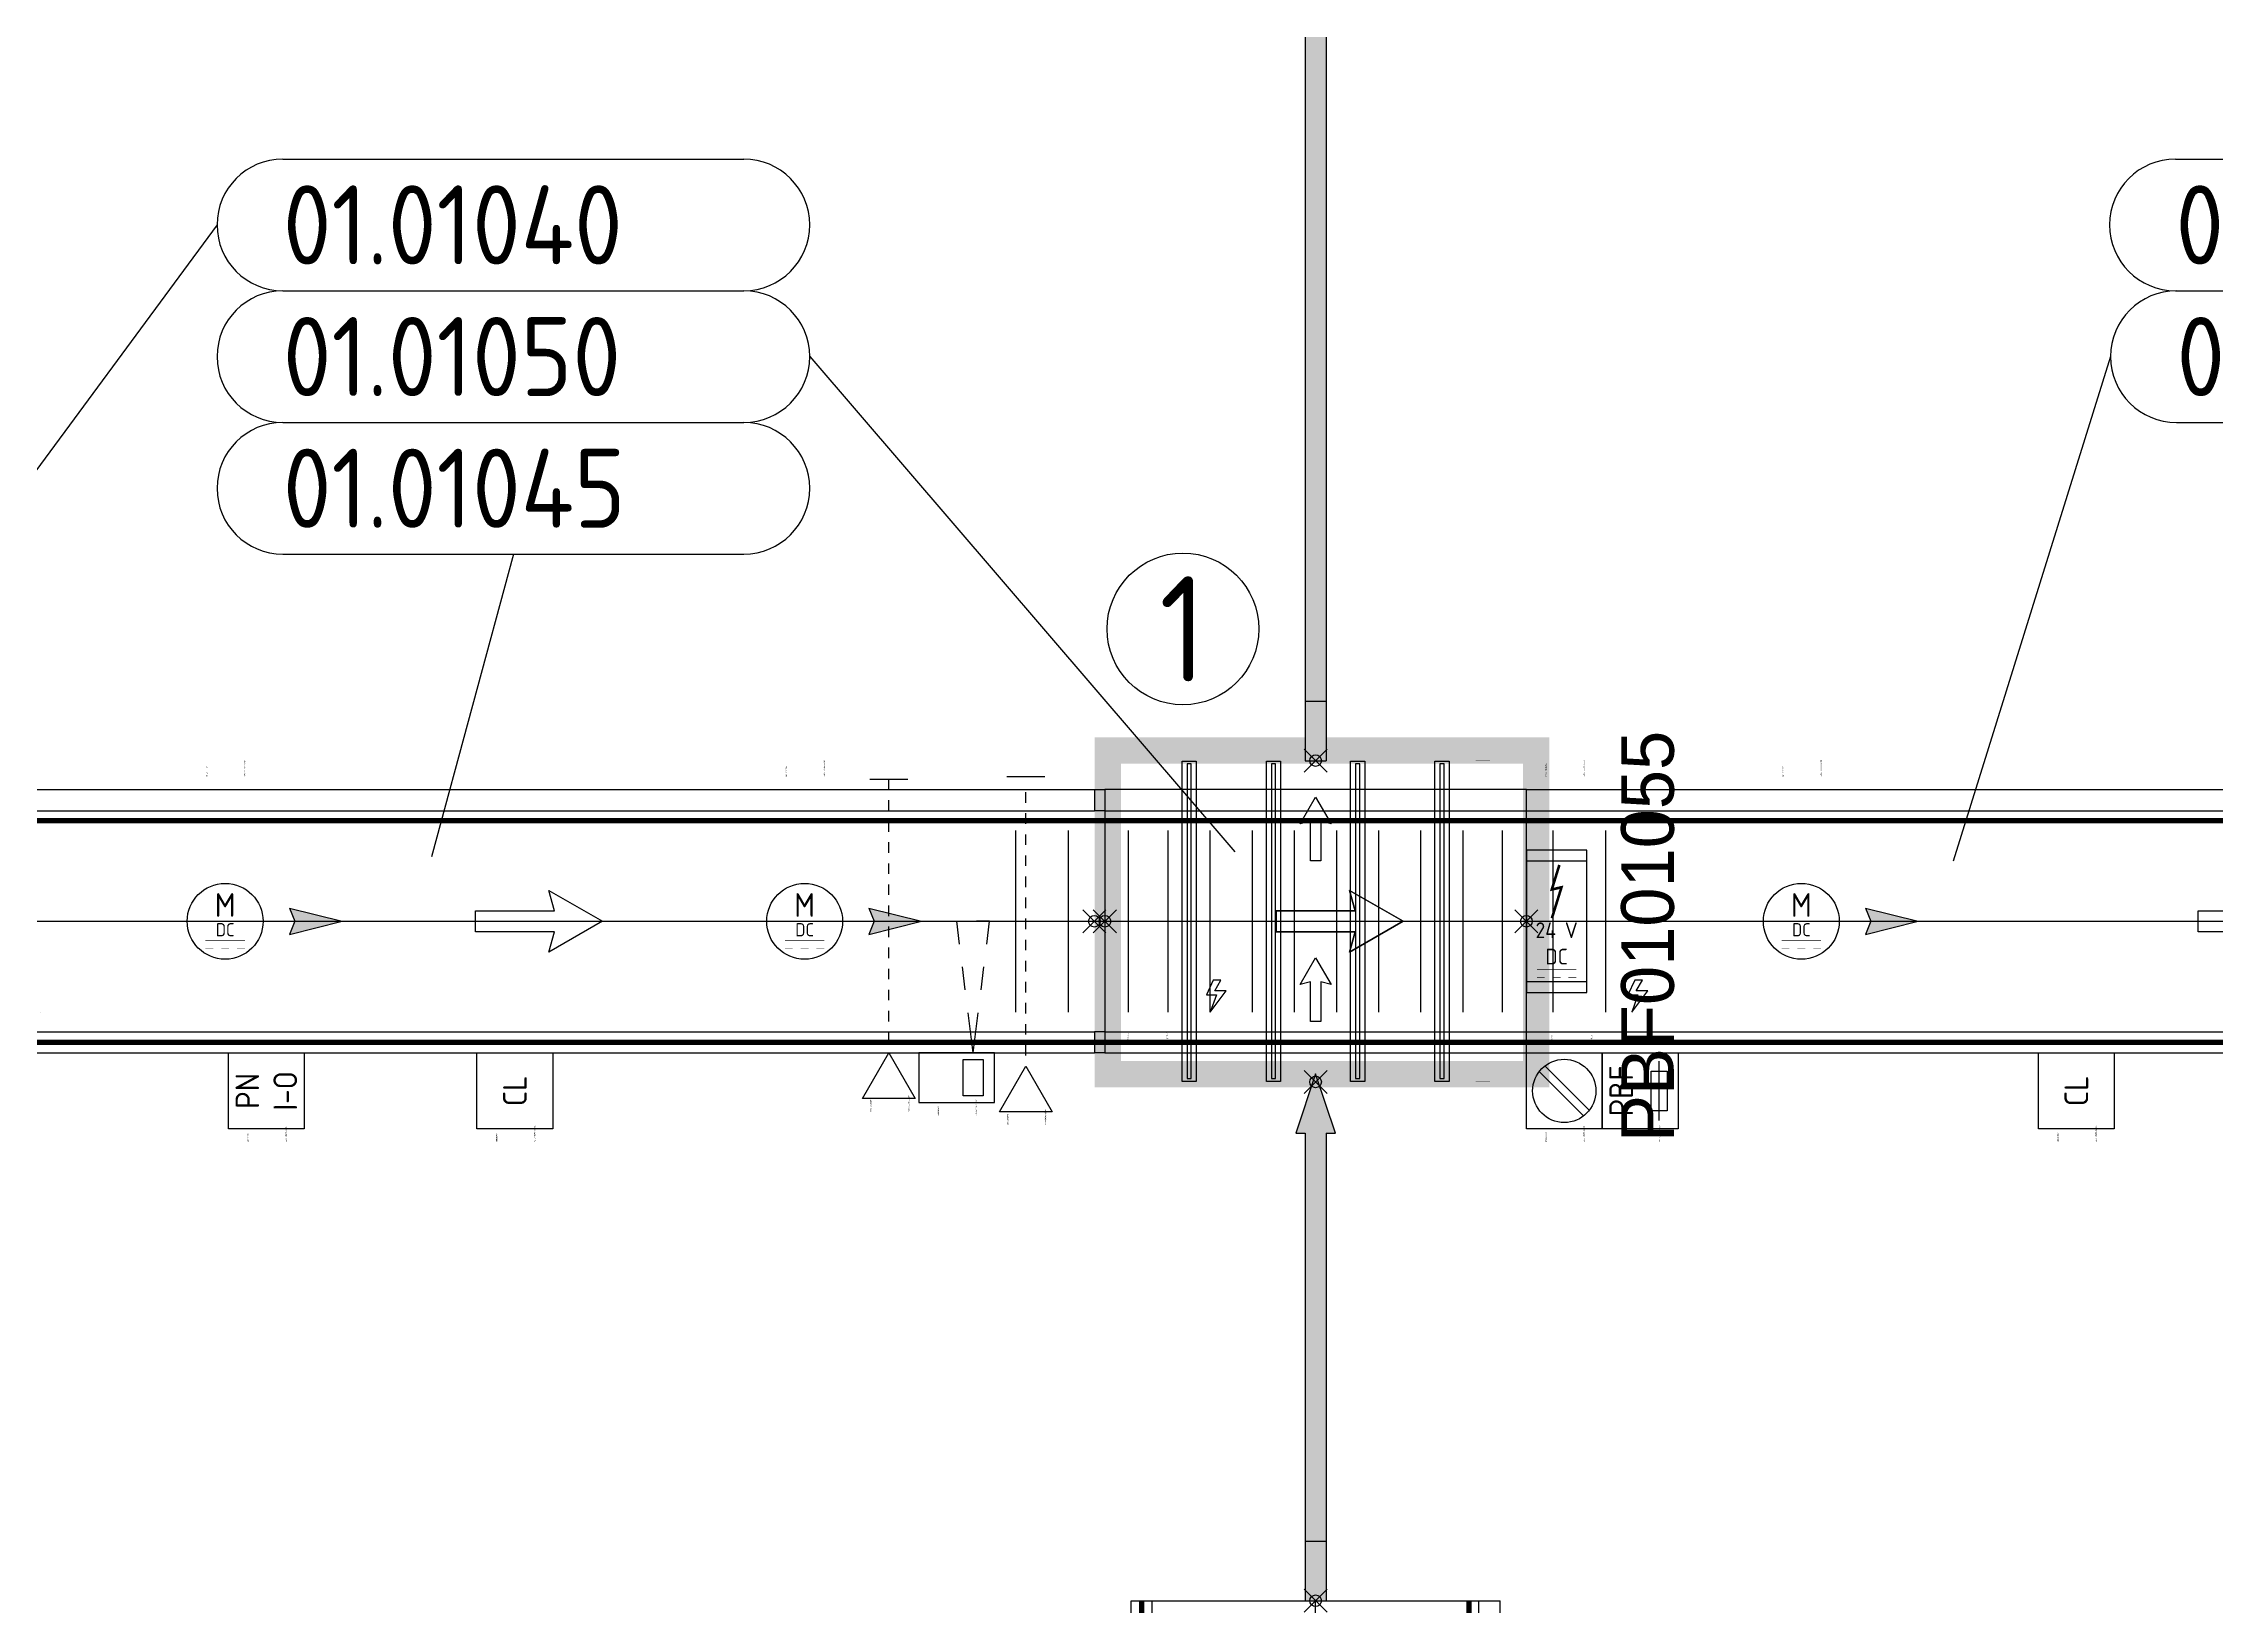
# Model space of a CAD drawing. Header units: millimetres. Extents: x -237058 to -184775, y -34272 to -10386.
# Drawn here: x -215709 to -211584, y -16322 to -13354 of the extents above; entities that cross this region are included whole.
import ezdxf
from ezdxf.enums import TextEntityAlignment as Align

# ---------------------------------------------------------------- set-up
doc = ezdxf.new("R2018")
doc.units = ezdxf.units.MM
doc.set_wipeout_variables(frame=1)
doc.header["$PDMODE"] = 35
doc.header["$PDSIZE"] = 22
for name, color, linetype in [('0_SA-Comp_230V', 7, 'Continuous'), ('0_SA-Comp_400V', 7, 'Continuous'), ('0_SA-Comp_Connections_And_Zooms', 1, 'Continuous'), ('0_SA-Comp_ICE', 4, 'Continuous'), ('0_SA-Comp_Inther', 7, 'Continuous'), ('0_SA-Comp_Profinet', 7, 'Continuous'), ('0_TOC+0600_conv_ICE', 7, 'Continuous'), ('conv_beltside', 74, 'Continuous'), ('conv_centerline', 140, 'Continuous'), ('conv_direction', 30, 'Continuous'), ('conv_e-side', 12, 'Continuous'), ('conv_nodes', 7, 'Continuous'), ('conv_POSNR', 3, 'Continuous'), ('conv_speeds', 7, 'Continuous'), ('conv_type', 7, 'Continuous'), ('Zoom_Window', 1, 'Continuous')]:
    doc.layers.add(name, color=color, linetype=linetype)
doc.layers.add('conv_textures', color=7, linetype='Continuous', true_color=0x5a6e7e)
doc.styles.add('ICE_25', font='calibri.ttf', dxfattribs={"height": 25})
doc.styles.get("Standard").update_dxf_attribs({"font": 'isocp.shx'})

# ---------------------------------------------------------------- blocks, each defined once
blk = doc.blocks.new('ICE_sub-block_direction')
at = {"layer": 'conv_direction'}
for p, q in [((75, 20), (64.6, 58.6)), ((64.6, 58.6), (166.2, 0)), ((-75, -20), (-75, 20)), ((-75, 20), (75, 20)), ((166.2, 0), (64.6, -58.6)), ((75, -20), (-75, -20)), ((64.6, -58.6), (75, -20))]:
    blk.add_line(p, q, dxfattribs=at)
blk = doc.blocks.new('ICE_sub-block_balloon_S')
at = {"layer": 'conv_POSNR'}
for p, q in [((-437.5, 125), (437.5, 125)), ((-437.5, -125), (437.5, -125))]:
    blk.add_line(p, q, dxfattribs=at)
for centre, start, end in [((-437.5, 0), 90, 270), ((437.5, 0), 270, 90)]:
    blk.add_arc(centre, 125, start, end, dxfattribs=at)
blk = doc.blocks.new('power_supply_sign')
blk.add_lwpolyline([(0, 0), (30.5, 40.8), (8.7, 40.8), (20.3, 60.9), (5.8, 60.9), (-7.4, 32.6), (11.9, 32.6)], close=True)
blk = doc.blocks.new('*U13')
for p, q in [((0, 250), (0, 210)), ((800, 210), (800, 250)), ((0, 210), (0, -210)), ((800, -210), (800, 210)), ((0, -210), (0, -250)), ((800, -250), (800, -210))]:
    blk.add_line(p, q)
for points in [[(173.5, -304), (146.5, -304), (146.5, 304), (173.5, 304)], [(333.5, -304), (306.5, -304), (306.5, 304), (333.5, 304)], [(493.5, -304), (466.5, -304), (466.5, 304), (493.5, 304)], [(653.5, -304), (626.5, -304), (626.5, 304), (653.5, 304)], [(731, -304), (704, -304), (704, 304), (731, 304)], [(731, -304), (704, -304), (704, 304), (731, 304)], [(731, -304), (704, -304), (704, 304), (731, 304)]]:
    blk.add_lwpolyline(points, close=True)
at = {"layer": 'conv_nodes'}
for p in [(400, 305), (0, 0), (800, 0), (400, -305)]:
    blk.add_point(p, dxfattribs=at)
at = {"layer": 'conv_POSNR'}
blk.add_line((-560.4, 1072), (246.7, 132), dxfattribs=at)
at = {"layer": 'conv_textures'}
for p, q in [((45, -172.5), (45, 172.5)), ((120, -172.5), (120, 172.5)), ((200, -172.5), (200, 172.5)), ((280, -172.5), (280, 172.5)), ((360, -172.5), (360, 172.5)), ((440, -172.5), (440, 172.5)), ((520, -172.5), (520, 172.5)), ((600, -172.5), (600, 172.5)), ((680, -172.5), (680, 172.5)), ((755, -172.5), (755, 172.5))]:
    blk.add_line(p, q, dxfattribs=at)
for points in [[(164, -298.7), (164, 298.7), (156, 298.7), (156, -298.7)], [(324, -298.7), (324, 298.7), (316, 298.7), (316, -298.7)], [(484, -298.7), (484, 298.7), (476, 298.7), (476, -298.7)], [(644, -298.7), (644, 298.7), (636, 298.7), (636, -298.7)], [(721.5, -298.7), (721.5, 298.7), (713.5, 298.7), (713.5, -298.7)], [(721.5, -298.7), (721.5, 298.7), (713.5, 298.7), (713.5, -298.7)], [(721.5, -298.7), (721.5, 298.7), (713.5, 298.7), (713.5, -298.7)]]:
    blk.add_lwpolyline(points, close=True, dxfattribs=at)
for name, p in [('ICE_sub-block_balloon_S', (-1122.9, 1072)), ('power_supply_sign', (200, -172.5))]:
    blk.add_blockref(name, p)
at = {"layer": 'conv_direction', "xscale": 0.5, "yscale": 0.5, "zscale": 0.5, "rotation": 90.00000000000001}
for p in [(400, 152.5), (400, 152.5), (400, -152.5), (400, -152.5)]:
    blk.add_blockref('ICE_sub-block_direction', p, dxfattribs=at)
at = {"layer": 'conv_direction', "xscale": -1, "rotation": 180}
blk.add_blockref('ICE_sub-block_direction', (400, 0), dxfattribs=at)
at = {"layer": 'conv_direction'}
blk.add_blockref('ICE_sub-block_direction', (400, 0), dxfattribs=at)
at = {"layer": 'conv_POSNR', "flags": 8}
blk.add_attdef('position_number', (-1560.4, 997), '', height=150, dxfattribs=at)
at = {"layer": 'conv_speeds', "lineweight": 30, "flags": 2}
for tag, p in [('v', (45, -210)), ('a', (120, -210))]:
    blk.add_attdef(tag, text='', height=25, rotation=270, dxfattribs=at).set_placement(p, align=Align.MIDDLE_RIGHT)
at = {"layer": 'conv_type', "style": 'ICE_25', "flags": 10}
blk.add_attdef('identifier', (15, -242.5), '', height=25, dxfattribs=at)
blk.add_wipeout([(682.5, 304.5), (752.5, 304.5), (752.5, -304.5), (682.5, -304.5)])
for p, q in [((800, 250), (0, 250)), ((0, 210), (800, 210)), ((0, -210), (800, -210)), ((0, -250), (800, -250))]:
    blk.add_line(p, q)
at = {"layer": 'conv_beltside', "const_width": 10}
blk.add_lwpolyline([(800, 191.2), (0, 191.2)], dxfattribs=at)
at = {"layer": 'conv_centerline'}
blk.add_line((0, 0), (800, 0), dxfattribs=at)
at = {"layer": 'conv_e-side', "const_width": 10}
blk.add_lwpolyline([(0, -230), (800, -230)], dxfattribs=at)
blk = doc.blocks.new('*U256')
for p, q in [((0, 250), (2700, 250)), ((0, 210), (0, 250)), ((2700, 250), (2700, 210)), ((2700, 250), (2780, 250)), ((2780, 250), (2780, 210)), ((0, 210), (2700, 210)), ((0, -210), (0, 210)), ((2780, 210), (2700, 210)), ((2780, 210), (2780, -210)), ((0, -210), (2700, -210)), ((0, -250), (0, -210)), ((2700, -210), (2700, -250)), ((2780, -210), (2700, -210)), ((2780, -210), (2780, -250)), ((0, -250), (2700, -250)), ((2780, -250), (2700, -250))]:
    blk.add_line(p, q)
at = {"layer": 'conv_beltside', "const_width": 10}
for points in [[(0, 191.2), (2700, 191.2)], [(2700, 191.2), (2780, 191.2)]]:
    blk.add_lwpolyline(points, dxfattribs=at)
at = {"layer": 'conv_centerline'}
for p, q in [((0, 0), (2700, 0)), ((2700, 0), (2780, 0))]:
    blk.add_line(p, q, dxfattribs=at)
at = {"layer": 'conv_e-side', "const_width": 10}
for points in [[(0, -230), (2700, -230)], [(2700, -230), (2780, -230)]]:
    blk.add_lwpolyline(points, dxfattribs=at)
at = {"layer": 'conv_nodes'}
for p in [(0, 0), (2700, 0), (2780, 0)]:
    blk.add_point(p, dxfattribs=at)
at = {"layer": 'conv_POSNR'}
blk.add_line((1109.1, 1072), (810, 114.2), dxfattribs=at)
at = {"layer": 'conv_textures'}
for p, q in [((50, 172.5), (50, -172.5)), ((150, 172.5), (150, -172.5)), ((2550, 172.5), (2550, -172.5)), ((2650, 172.5), (2650, -172.5))]:
    blk.add_line(p, q, dxfattribs=at)
for name, p in [('ICE_sub-block_balloon_S', (1671.6, 1072)), ('power_supply_sign', (200, -172.5))]:
    blk.add_blockref(name, p)
at = {"layer": 'conv_direction'}
blk.add_blockref('ICE_sub-block_direction', (1350, 0), dxfattribs=at)
blk.add_blockref('ICE_sub-block_direction', (1350, 0), dxfattribs=at)
at = {"layer": 'conv_POSNR', "flags": 8}
blk.add_attdef('position_number', (1234.1, 997), '', height=150, dxfattribs=at)
at = {"layer": 'conv_speeds', "lineweight": 30, "flags": 2}
for tag, p in [('v', (50, -210)), ('a', (125, -210))]:
    blk.add_attdef(tag, text='', height=25, rotation=270, dxfattribs=at).set_placement(p, align=Align.MIDDLE_RIGHT)
at = {"layer": 'conv_type', "style": 'ICE_25', "flags": 10}
blk.add_attdef('identifier', (15, -242.5), '', height=25, dxfattribs=at)
blk = doc.blocks.new('*U257')
for p, q in [((0, 250), (2200, 250)), ((0, 210), (0, 250)), ((2200, 250), (2200, 210)), ((2200, 250), (2220, 250)), ((2220, 250), (2220, 210)), ((0, 210), (2200, 210)), ((0, -210), (0, 210)), ((2220, 210), (2200, 210)), ((2220, 210), (2220, -210)), ((0, -210), (2200, -210)), ((0, -250), (0, -210)), ((2200, -210), (2200, -250)), ((2220, -210), (2200, -210)), ((2220, -210), (2220, -250)), ((0, -250), (2200, -250)), ((2220, -250), (2200, -250))]:
    blk.add_line(p, q)
at = {"layer": 'conv_beltside', "const_width": 10}
for points in [[(0, 191.2), (2200, 191.2)], [(2200, 191.2), (2220, 191.2)]]:
    blk.add_lwpolyline(points, dxfattribs=at)
at = {"layer": 'conv_centerline'}
for p, q in [((0, 0), (2200, 0)), ((2200, 0), (2220, 0))]:
    blk.add_line(p, q, dxfattribs=at)
at = {"layer": 'conv_e-side', "const_width": 10}
for points in [[(0, -230), (2200, -230)], [(2200, -230), (2220, -230)]]:
    blk.add_lwpolyline(points, dxfattribs=at)
at = {"layer": 'conv_nodes'}
for p in [(0, 0), (2200, 0), (2220, 0)]:
    blk.add_point(p, dxfattribs=at)
at = {"layer": 'conv_POSNR'}
blk.add_line((1097.1, 697), (941.9, 122.6), dxfattribs=at)
at = {"layer": 'conv_textures'}
for p, q in [((50, 172.5), (50, -172.5)), ((150, 172.5), (150, -172.5)), ((2050, 172.5), (2050, -172.5)), ((2150, 172.5), (2150, -172.5))]:
    blk.add_line(p, q, dxfattribs=at)
blk.add_blockref('ICE_sub-block_balloon_S', (1097.1, 822))
at = {"xscale": 0.0009999999999999432, "yscale": 0.0009999999999999432, "zscale": 0.0009999999999999432}
blk.add_blockref('power_supply_sign', (200, -172.5), dxfattribs=at)
at = {"layer": 'conv_direction'}
blk.add_blockref('ICE_sub-block_direction', (1100, 0), dxfattribs=at)
blk.add_blockref('ICE_sub-block_direction', (1100, 0), dxfattribs=at)
at = {"layer": 'conv_POSNR', "flags": 8}
blk.add_attdef('position_number', (659.6, 747), '', height=150, dxfattribs=at)
at = {"layer": 'conv_speeds', "lineweight": 30, "flags": 2}
for tag, p in [('v', (50, -210)), ('a', (125, -210))]:
    blk.add_attdef(tag, text='', height=25, rotation=270, dxfattribs=at).set_placement(p, align=Align.MIDDLE_RIGHT)
at = {"layer": 'conv_type', "style": 'ICE_25', "flags": 10}
blk.add_attdef('identifier', (15, -242.5), '', height=25, dxfattribs=at)
blk = doc.blocks.new('*U288')
for p, q in [((0, 350), (750, 350)), ((0, 310), (0, 350)), ((750, 350), (750, 310)), ((0, 310), (750, 310)), ((0, -310), (0, 310)), ((750, 310), (750, -310)), ((0, -310), (750, -310)), ((0, -350), (0, -310)), ((750, -310), (750, -350)), ((0, -350), (750, -350))]:
    blk.add_line(p, q)
at = {"layer": 'conv_beltside', "const_width": 10}
blk.add_lwpolyline([(0, -291.2), (750, -291.2)], dxfattribs=at)
at = {"layer": 'conv_centerline'}
blk.add_line((0, 0), (750, 0), dxfattribs=at)
at = {"layer": 'conv_e-side', "const_width": 10}
blk.add_lwpolyline([(0, 330), (750, 330)], dxfattribs=at)
at = {"layer": 'conv_nodes'}
for p in [(0, 0), (750, 0)]:
    blk.add_point(p, dxfattribs=at)
at = {"layer": 'conv_POSNR'}
blk.add_line((336.8, -1644.6), (205.8, -160.5), dxfattribs=at)
at = {"layer": 'conv_textures'}
for p, q in [((37.5, 272.5), (37.5, -272.5)), ((112.5, 272.5), (112.5, -272.5)), ((637.5, 272.5), (637.5, -272.5)), ((712.5, 272.5), (712.5, -272.5))]:
    blk.add_line(p, q, dxfattribs=at)
at = {"xscale": -1, "rotation": 180}
blk.add_blockref('power_supply_sign', (187.5, 272.5), dxfattribs=at)
at = {"rotation": 269.9999999999998}
blk.add_blockref('ICE_sub-block_balloon_S', (347.7, -2206.6), dxfattribs=at)
at = {"layer": 'conv_direction'}
blk.add_blockref('ICE_sub-block_direction', (375, 0), dxfattribs=at)
blk.add_blockref('ICE_sub-block_direction', (375, 0), dxfattribs=at)
at = {"layer": 'conv_POSNR', "flags": 8}
blk.add_attdef('position_number', (272.7, -1769.1), '', height=150, rotation=270, dxfattribs=at)
at = {"layer": 'conv_speeds', "lineweight": 30, "flags": 2}
for tag, p in [('v', (37.5, 310)), ('a', (112.5, 310))]:
    blk.add_attdef(tag, text='', height=25, rotation=270, dxfattribs=at).set_placement(p, align=Align.MIDDLE_LEFT)
at = {"layer": 'conv_type', "style": 'ICE_25', "flags": 10}
blk.add_attdef('identifier', (15, -342.5), '', height=25, dxfattribs=at)
blk = doc.blocks.new('*U270')
for p, q in [((0, 250), (800, 250)), ((0, 210), (0, 250)), ((800, 250), (800, 210)), ((0, 210), (800, 210)), ((0, -210), (0, 210)), ((800, 210), (800, -210)), ((0, -210), (800, -210)), ((0, -250), (0, -210)), ((800, -210), (800, -250)), ((0, -250), (800, -250))]:
    blk.add_line(p, q)
at = {"layer": 'conv_beltside', "const_width": 10}
blk.add_lwpolyline([(0, -191.2), (800, -191.2)], dxfattribs=at)
at = {"layer": 'conv_centerline'}
blk.add_line((0, 0), (800, 0), dxfattribs=at)
at = {"layer": 'conv_e-side', "const_width": 10}
blk.add_lwpolyline([(0, -230), (800, -230)], dxfattribs=at)
at = {"layer": 'conv_nodes'}
for p in [(0, 0), (800, 0)]:
    blk.add_point(p, dxfattribs=at)
at = {"layer": 'conv_POSNR'}
blk.add_line((1334.6, 1322), (459.5, 135.5), dxfattribs=at)
at = {"layer": 'conv_textures'}
for p, q in [((50, 172.5), (50, -172.5)), ((150, 172.5), (150, -172.5)), ((650, 172.5), (650, -172.5)), ((750, 172.5), (750, -172.5))]:
    blk.add_line(p, q, dxfattribs=at)
blk.add_blockref('ICE_sub-block_balloon_S', (1897.1, 1322))
at = {"xscale": -0.0009999999999999432, "yscale": 0.0009999999999999432, "zscale": 0.0009999999999999432, "rotation": 180}
blk.add_blockref('power_supply_sign', (200, 172.5), dxfattribs=at)
at = {"layer": 'conv_direction'}
blk.add_blockref('ICE_sub-block_direction', (400, 0), dxfattribs=at)
blk.add_blockref('ICE_sub-block_direction', (400, 0), dxfattribs=at)
at = {"layer": 'conv_POSNR', "flags": 8}
blk.add_attdef('position_number', (1459.6, 1247), '', height=150, dxfattribs=at)
at = {"layer": 'conv_speeds', "lineweight": 30, "flags": 2}
for tag, p in [('v', (50, 210)), ('a', (125, 210))]:
    blk.add_attdef(tag, text='', height=25, rotation=270, dxfattribs=at).set_placement(p, align=Align.MIDDLE_LEFT)
at = {"layer": 'conv_type', "style": 'ICE_25', "flags": 10}
blk.add_attdef('identifier', (15, -242.5), '', height=25, dxfattribs=at)
blk = doc.blocks.new('*U271')
for p, q in [((0, 250), (800, 250)), ((0, 210), (0, 250)), ((800, 250), (800, 210)), ((0, 210), (800, 210)), ((0, -210), (0, 210)), ((800, 210), (800, -210)), ((0, -210), (800, -210)), ((0, -250), (0, -210)), ((800, -210), (800, -250)), ((0, -250), (800, -250))]:
    blk.add_line(p, q)
at = {"layer": 'conv_beltside', "const_width": 10}
blk.add_lwpolyline([(0, -191.2), (800, -191.2)], dxfattribs=at)
at = {"layer": 'conv_centerline'}
blk.add_line((0, 0), (800, 0), dxfattribs=at)
at = {"layer": 'conv_e-side', "const_width": 10}
blk.add_lwpolyline([(0, -230), (800, -230)], dxfattribs=at)
at = {"layer": 'conv_nodes'}
for p in [(0, 0), (800, 0)]:
    blk.add_point(p, dxfattribs=at)
at = {"layer": 'conv_POSNR'}
blk.add_line((-584.6, 1233.4), (255.7, 134.2), dxfattribs=at)
at = {"layer": 'conv_textures'}
for p, q in [((50, 172.5), (50, -172.5)), ((150, 172.5), (150, -172.5)), ((650, 172.5), (650, -172.5)), ((750, 172.5), (750, -172.5))]:
    blk.add_line(p, q, dxfattribs=at)
blk.add_blockref('ICE_sub-block_balloon_S', (-1110.3, 1322))
at = {"xscale": -0.0009999999999999432, "yscale": 0.0009999999999999432, "zscale": 0.0009999999999999432, "rotation": 180}
blk.add_blockref('power_supply_sign', (200, 172.5), dxfattribs=at)
at = {"layer": 'conv_direction'}
blk.add_blockref('ICE_sub-block_direction', (400, 0), dxfattribs=at)
blk.add_blockref('ICE_sub-block_direction', (400, 0), dxfattribs=at)
at = {"layer": 'conv_POSNR', "flags": 8}
blk.add_attdef('position_number', (-1547.8, 1247), '', height=150, dxfattribs=at)
at = {"layer": 'conv_speeds', "lineweight": 30, "flags": 2}
for tag, p in [('v', (50, 210)), ('a', (125, 210))]:
    blk.add_attdef(tag, text='', height=25, rotation=270, dxfattribs=at).set_placement(p, align=Align.MIDDLE_LEFT)
at = {"layer": 'conv_type', "style": 'ICE_25', "flags": 10}
blk.add_attdef('identifier', (15, -242.5), '', height=25, dxfattribs=at)
blk = doc.blocks.new('*U214')
h = blk.add_hatch(color=256)
h.dxf.hatch_style = 1
h.paths.add_polyline_path([(-37.5, 1387.5), (-20, 1387.5), (-20, 112.5), (20, 112.5), (20, 1387.5), (37.5, 1387.5), (0, 1500)])
h = blk.add_hatch(color=256)
h.dxf.hatch_style = 1
h.paths.add_polyline_path([(-20, 0), (20, 0), (20, 112.5), (-20, 112.5)])
for p, q in [((0, 1500), (-37.5, 1387.5)), ((37.5, 1387.5), (0, 1500)), ((-37.5, 1387.5), (-20, 1387.5)), ((-20, 1387.5), (-20, 112.5)), ((20, 1387.5), (37.5, 1387.5)), ((20, 1387.5), (20, 112.5)), ((20, 112.5), (-20, 112.5)), ((-20, 112.5), (-20, 0)), ((20, 112.5), (20, 0)), ((-20, 0), (20, 0))]:
    blk.add_line(p, q)
blk = doc.blocks.new('*U28')
blk.add_circle((0, 0), 144)
at = {"ltscale": 0.5}
blk.add_attdef('ZOOM_NR', text='', height=200, rotation=270, dxfattribs=at).set_placement((0, 0), align=Align.MIDDLE_CENTER)
blk = doc.blocks.new('*U293')
at = {"ltscale": 0.5}
h = blk.add_hatch(color=256, dxfattribs=at)
h.dxf.hatch_style = 1
h.paths.add_polyline_path([(132, 0), (122, -25), (222, 0), (122, 25)])
blk.add_line((72, 0), (132, 0))
for p, q in [((122, 25), (132, 0)), ((122, 25), (222, 0)), ((132, 0), (122, -25)), ((122, -25), (222, 0))]:
    blk.add_line(p, q, dxfattribs=at)
at = {"ltscale": 0.5, "const_width": 1}
for points in [[(-37.5, -36), (37.5, -36)], [(-37.5, -51), (-22.5, -51)], [(-7.5, -51), (7.5, -51)], [(22.5, -51), (37.5, -51)]]:
    blk.add_lwpolyline(points, dxfattribs=at)
blk.add_circle((0, 0), 72)
at = {"ltscale": 0.5, "attachment_point": 5}
for s, insert, char_height in [('\\pxqc;M', (0, 31), 45), ('\\pxqc;DC', (0, -16), 25)]:
    blk.add_mtext_dynamic_manual_height_columns(s, width=43.774, gutter_width=6.25, heights=[0], dxfattribs=dict(at, insert=insert, char_height=char_height))
at = {"lineweight": 30, "flags": 8}
for tag, p in [('FUNC_REF', (-36, 275)), ('EPLAN_REF', (36, 275))]:
    blk.add_attdef(tag, text='', height=50, rotation=90, dxfattribs=at).set_placement(p, align=Align.MIDDLE_LEFT)
blk = doc.blocks.new('*U47')
at = {"ltscale": 0.5}
blk.add_lwpolyline([(-72, 72), (72, 72), (72, -72), (-72, -72)], close=True, dxfattribs=at)
at = {"insert": (0, 0), "char_height": 45, "width": 90.621, "attachment_point": 5, "rotation": 90}
blk.add_mtext('\\pxqc;CL', dxfattribs=at)
at = {"lineweight": 30, "flags": 14}
for tag, p in [('FUNC_REF', (-36, -97)), ('EPLAN_REF', (36, -97))]:
    blk.add_attdef(tag, text='', height=50, rotation=90, dxfattribs=at).set_placement(p, align=Align.MIDDLE_RIGHT)
blk = doc.blocks.new('*U48')
at = {"ltscale": 0.5}
for p, q in [((-36, 550), (36, 550)), ((-50, -86.6), (0, 0)), ((0, 0), (50, -86.6)), ((50, -86.6), (-50, -86.6))]:
    blk.add_line(p, q, dxfattribs=at)
for p, q in [((0, 500), (0, 520)), ((0, 460), (0, 480)), ((0, 420), (0, 440)), ((0, 380), (0, 400)), ((0, 340), (0, 360)), ((0, 300), (0, 320)), ((0, 260), (0, 280)), ((0, 220), (0, 240)), ((0, 180), (0, 200)), ((0, 140), (0, 160)), ((0, 100), (0, 120)), ((0, 60), (0, 80)), ((0, 20), (0, 40))]:
    blk.add_line(p, q)
at = {"lineweight": 30, "flags": 42}
for tag, p in [('FUNC_REF', (-36, -111.6)), ('EPLAN_REF', (36, -111.6))]:
    blk.add_attdef(tag, text='', height=50, rotation=90, dxfattribs=at).set_placement(p, align=Align.MIDDLE_RIGHT)
blk = doc.blocks.new('*U49')
at = {"color": 30, "true_color": 0xf8991e}
for points in [[(-57.5, -135), (57.5, -135), (57.5, 135), (-57.5, 135)], [(-57.5, 115), (57.5, 115), (57.5, 135), (-57.5, 135)], [(-57.5, -135), (57.5, -135), (57.5, -115), (-57.5, -115)]]:
    blk.add_lwpolyline(points, close=True, dxfattribs=at)
at = {"color": 3, "const_width": 5}
blk.add_lwpolyline([(5.2, 107), (-9.2, 60.4), (9.2, 64.6), (-9, 5.8)], dxfattribs=at)
at = {"ltscale": 0.5, "const_width": 1}
for points in [[(-37.5, -92), (37.5, -92)], [(-37.5, -107), (-22.5, -107)], [(-7.5, -107), (7.5, -107)], [(22.5, -107), (37.5, -107)]]:
    blk.add_lwpolyline(points, dxfattribs=at)
at = {"ltscale": 0.5, "insert": (0, -42), "char_height": 30, "attachment_point": 5}
blk.add_mtext_dynamic_manual_height_columns('\\pxqc;24 V\\PDC', width=115, gutter_width=6.25, heights=[0], dxfattribs=at)
at = {"lineweight": 30}
for tag, p in [('FUNC_REF', (-21.5, 275)), ('EPLAN_REF', (50.5, 275))]:
    blk.add_attdef(tag, text='', height=50, rotation=90, dxfattribs=at).set_placement(p, align=Align.MIDDLE_LEFT)
blk = doc.blocks.new('*U46')
for p, q in [((47.4, -36.8), (-36.8, 47.4)), ((36.8, -47.4), (-47.4, 36.8))]:
    blk.add_line(p, q)
at = {"ltscale": 0.5}
blk.add_lwpolyline([(-72, 72), (72, 72), (72, -72), (-72, -72)], close=True, dxfattribs=at)
blk.add_circle((0, 0), 60)
at = {"lineweight": 30, "flags": 14}
for tag, p in [('FUNC_REF', (-36, -97)), ('EPLAN_REF', (36, -97))]:
    blk.add_attdef(tag, text='', height=50, rotation=90, dxfattribs=at).set_placement(p, align=Align.MIDDLE_RIGHT)
blk = doc.blocks.new('*U187')
for p, q in [((46.9, -31.3), (123.2, -21.7)), ((46.9, -31.3), (123.2, -40.8)), ((166.6, -16.3), (210.1, -10.9)), ((253.5, -5.4), (296.9, 0)), ((296.9, 0), (296.9, -25)), ((296.9, -62.5), (296.9, -37.5)), ((166.6, -46.2), (210.1, -51.6)), ((253.5, -57.1), (296.9, -62.5))]:
    blk.add_line(p, q)
for points in [[(-46.9, 72), (-46.9, -72), (46.9, -72), (46.9, 72)], [(34.4, -50), (-34.4, -50), (-34.4, -12.5), (34.4, -12.5)]]:
    blk.add_lwpolyline(points, close=True)
at = {"lineweight": 30, "flags": 72}
for tag, p in [('FUNC_REF', (-71.9, 36)), ('EPLAN_REF', (-71.9, -36))]:
    blk.add_attdef(tag, text='', height=50, rotation=360, dxfattribs=at).set_placement(p, align=Align.MIDDLE_RIGHT)
blk = doc.blocks.new('*U188')
at = {"ltscale": 0.5}
for p, q in [((-36, 520), (36, 520)), ((-50, -86.6), (0, 0)), ((0, 0), (50, -86.6)), ((50, -86.6), (-50, -86.6))]:
    blk.add_line(p, q, dxfattribs=at)
for p, q in [((0, 500), (0, 520)), ((0, 460), (0, 480)), ((0, 420), (0, 440)), ((0, 380), (0, 400)), ((0, 340), (0, 360)), ((0, 300), (0, 320)), ((0, 260), (0, 280)), ((0, 220), (0, 240)), ((0, 180), (0, 200)), ((0, 140), (0, 160)), ((0, 100), (0, 120)), ((0, 60), (0, 80)), ((0, 20), (0, 40))]:
    blk.add_line(p, q)
at = {"lineweight": 30, "flags": 22}
for tag, p in [('FUNC_REF', (-36, -111.6)), ('EPLAN_REF', (36, -111.6))]:
    blk.add_attdef(tag, text='', height=50, rotation=90, dxfattribs=at).set_placement(p, align=Align.MIDDLE_RIGHT)
blk = doc.blocks.new('*U296')
h = blk.add_hatch(color=256)
h.dxf.hatch_style = 1
h.paths.add_polyline_path([(-37.5, 887.5), (-20, 887.5), (-20, 112.5), (20, 112.5), (20, 887.5), (37.5, 887.5), (0, 1000)])
h = blk.add_hatch(color=256)
h.dxf.hatch_style = 1
h.paths.add_polyline_path([(-20, 0), (20, 0), (20, 112.5), (-20, 112.5)])
for p, q in [((0, 1000), (-37.5, 887.5)), ((37.5, 887.5), (0, 1000)), ((-37.5, 887.5), (-20, 887.5)), ((-20, 887.5), (-20, 112.5)), ((20, 887.5), (37.5, 887.5)), ((20, 887.5), (20, 112.5)), ((20, 112.5), (-20, 112.5)), ((-20, 112.5), (-20, 0)), ((20, 112.5), (20, 0)), ((-20, 0), (20, 0))]:
    blk.add_line(p, q)
blk = doc.blocks.new('*U468')
at = {"ltscale": 0.5}
blk.add_lwpolyline([(-72, 72), (72, 72), (72, -72), (-72, -72)], close=True, dxfattribs=at)
at = {"char_height": 45, "width": 90.621, "attachment_point": 5}
for s, insert in [('PN', (0, 36)), ('I-O', (0, -36))]:
    blk.add_mtext(s, dxfattribs=dict(at, insert=insert))
at = {"lineweight": 30, "flags": 104}
for tag, p in [('FUNC_REF', (-97, 36)), ('EPLAN_REF', (-97, -36))]:
    blk.add_attdef(tag, text='', height=50, dxfattribs=at).set_placement(p, align=Align.MIDDLE_RIGHT)
blk = doc.blocks.new('*U472')
at = {"ltscale": 0.5}
for p, q in [((-56.25, -36), (56.25, -36)), ((-37.5, -21), (37.5, -21)), ((-37.5, -51), (-37.5, -21)), ((37.5, -21), (37.5, -51)), ((37.5, -51), (-37.5, -51))]:
    blk.add_line(p, q, dxfattribs=at)
blk.add_lwpolyline([(-72, 72), (72, 72), (72, -72), (-72, -72)], close=True, dxfattribs=at)
at = {"insert": (0, 36), "char_height": 45, "attachment_point": 5}
blk.add_mtext_dynamic_manual_height_columns('PBF', width=150, gutter_width=12.5, heights=[0], dxfattribs=at)
at = {"lineweight": 30, "flags": 104}
for tag, p in [('FUNC_REF', (-97, 36)), ('EPLAN_REF', (-97, -36))]:
    blk.add_attdef(tag, text='', height=50, dxfattribs=at).set_placement(p, align=Align.MIDDLE_RIGHT)

msp = doc.modelspace()

# ---------------------------------------------------------------- block references
at = {"layer": '0_SA-Comp_400V'}
ref = msp.add_blockref('*U472', (-212678.1, -15342.7), dxfattribs=dict(at, rotation=90))
lines = msp.add_mtext('PBF0101055', dxfattribs={"layer": '0', "insert": (-212714.1, -15439.7), "char_height": 100, "attachment_point": 1, "rotation": 90})
ref.add_attrib('FUNC_REF', '', (-212714.1, -15439.7), dxfattribs={"flags": 32}).embed_mtext(lines)
lines = msp.add_mtext('=Z01+01055-200U0', dxfattribs={"layer": '0', "insert": (-212642.1, -15439.7), "char_height": 2.5, "attachment_point": 1, "rotation": 90})
ref.add_attrib('EPLAN_REF', '', (-212642.1, -15439.7), dxfattribs={"flags": 32}).embed_mtext(lines)
at = {"layer": '0_SA-Comp_ICE'}
ref = msp.add_blockref('*U293', (-212372.1, -15020.7), dxfattribs=at)
lines = msp.add_mtext('M1_0101055', dxfattribs={"layer": '0', "insert": (-212408.1, -14745.7), "char_height": 2.5, "attachment_point": 1, "rotation": 90})
ref.add_attrib('FUNC_REF', '', (-212408.1, -14745.7), dxfattribs={"flags": 8}).embed_mtext(lines)
lines = msp.add_mtext('=Z01+01055-502M2', dxfattribs={"layer": '0', "insert": (-212336.1, -14745.7), "char_height": 2.5, "attachment_point": 1, "rotation": 90})
ref.add_attrib('EPLAN_REF', '', (-212336.1, -14745.7), dxfattribs={"flags": 8}).embed_mtext(lines)
at = {"layer": '0_SA-Comp_Profinet'}
ref = msp.add_blockref('*U47', (-211850.1, -15342.7), dxfattribs=at)
lines = msp.add_mtext('cl0101055_1', dxfattribs={"layer": '0', "insert": (-211886.1, -15439.7), "char_height": 2.5, "attachment_point": 1, "rotation": 90})
ref.add_attrib('FUNC_REF', '', (-211886.1, -15439.7), dxfattribs={"flags": 14}).embed_mtext(lines)
lines = msp.add_mtext('=Z01+01055-501U2', dxfattribs={"layer": '0', "insert": (-211814.1, -15439.7), "char_height": 2.5, "attachment_point": 1, "rotation": 90})
ref.add_attrib('EPLAN_REF', '', (-211814.1, -15439.7), dxfattribs={"flags": 14}).embed_mtext(lines)
at = {"layer": '0_TOC+0600_conv_ICE'}
ref = msp.add_blockref('*U271', (-210114.1, -15020.7), dxfattribs=at)
ref.add_attrib('position_number', '01.01060', (-211661.9, -13773.6), dxfattribs={"layer": 'conv_POSNR', "height": 150})
lines = msp.add_mtext('v = 0.50 (m/s)', dxfattribs={"layer": 'conv_speeds', "insert": (-210064.1, -14810.7), "char_height": 2.5, "attachment_point": 1, "rotation": 270})
ref.add_attrib('v', '', (-210064.1, -14810.7), dxfattribs={"flags": 2}).embed_mtext(lines)
lines = msp.add_mtext('a = 1.0 (m/s²)', dxfattribs={"layer": 'conv_speeds', "insert": (-209989.1, -14810.7), "char_height": 2.5, "attachment_point": 1, "rotation": 270})
ref.add_attrib('a', '', (-209989.1, -14810.7), dxfattribs={"flags": 2}).embed_mtext(lines)
ref = msp.add_blockref('*U13', (-213694.1, -15020.7), dxfattribs=at)
ref.add_attrib('position_number', '01.01050', (-215254.5, -14023.6), dxfattribs={"layer": 'conv_POSNR', "height": 150})
lines = msp.add_mtext('v = 0.50 (m/s)', dxfattribs={"layer": 'conv_speeds', "insert": (-213649.1, -15230.7), "char_height": 2.5, "attachment_point": 1, "rotation": 270})
ref.add_attrib('v', '', (-213649.1, -15230.7), dxfattribs={"flags": 2}).embed_mtext(lines)
lines = msp.add_mtext('a = 1.0 (m/s²)', dxfattribs={"layer": 'conv_speeds', "insert": (-213574.1, -15230.7), "char_height": 2.5, "attachment_point": 1, "rotation": 270})
ref.add_attrib('a', '', (-213574.1, -15230.7), dxfattribs={"flags": 2}).embed_mtext(lines)
ref = msp.add_blockref('*U288', (-213294.1, -17060.5), dxfattribs=dict(at, rotation=89.99999999999999))
ref.add_attrib('position_number', '01.10005', (-211525, -16787.7), dxfattribs={"layer": 'conv_POSNR', "height": 150})

# ---------------------------------------------------------------- next in the draw order: linework, layer by layer
at = {"layer": 'Zoom_Window', "const_width": 50}
msp.add_lwpolyline([(-213688.5, -14696.5), (-212875.3, -14696.5), (-212875.3, -15311), (-213688.5, -15311)], close=True, dxfattribs=at)

# ---------------------------------------------------------------- next in the draw order: block references
at = {"layer": '0_SA-Comp_230V'}
ref = msp.add_blockref('*U49', (-212836.6, -15020.7), dxfattribs=at)
lines = msp.add_mtext('PM24_0101055', dxfattribs={"layer": '0', "insert": (-212858.1, -14745.7), "char_height": 2.5, "attachment_point": 1, "rotation": 90})
ref.add_attrib('FUNC_REF', '', (-212858.1, -14745.7)).embed_mtext(lines)
lines = msp.add_mtext('=Z01+01055-300U3', dxfattribs={"layer": '0', "insert": (-212786.1, -14745.7), "char_height": 2.5, "attachment_point": 1, "rotation": 90})
ref.add_attrib('EPLAN_REF', '', (-212786.1, -14745.7)).embed_mtext(lines)
ref = msp.add_blockref('*U46', (-212822.1, -15342.7), dxfattribs=at)
lines = msp.add_mtext('MS0101055', dxfattribs={"layer": '0', "insert": (-212858.1, -15439.7), "char_height": 2.5, "attachment_point": 1, "rotation": 90})
ref.add_attrib('FUNC_REF', '', (-212858.1, -15439.7), dxfattribs={"flags": 14}).embed_mtext(lines)
lines = msp.add_mtext('=Z01+01055-300S4', dxfattribs={"layer": '0', "insert": (-212786.1, -15439.7), "char_height": 2.5, "attachment_point": 1, "rotation": 90})
ref.add_attrib('EPLAN_REF', '', (-212786.1, -15439.7), dxfattribs={"flags": 14}).embed_mtext(lines)
at = {"layer": '0_SA-Comp_Connections_And_Zooms'}
for name, p in [('*U214', (-213294.1, -14716.2)), ('*U296', (-213294.1, -16310.5))]:
    msp.add_blockref(name, p, dxfattribs=at)
at = {"layer": '0_SA-Comp_Connections_And_Zooms', "rotation": 90}
msp.add_blockref('*U28', (-213546, -14465.7), dxfattribs=at).add_auto_attribs({'ZOOM_NR': '1'})
at = {"layer": '0_SA-Comp_ICE'}
ref = msp.add_blockref('*U293', (-215364.1, -15020.7), dxfattribs=at)
lines = msp.add_mtext('M1_0101045', dxfattribs={"layer": '0', "insert": (-215400.1, -14745.7), "char_height": 2.5, "attachment_point": 1, "rotation": 90})
ref.add_attrib('FUNC_REF', '', (-215400.1, -14745.7), dxfattribs={"flags": 8}).embed_mtext(lines)
lines = msp.add_mtext('=Z01+01045-502M2', dxfattribs={"layer": '0', "insert": (-215328.1, -14745.7), "char_height": 2.5, "attachment_point": 1, "rotation": 90})
ref.add_attrib('EPLAN_REF', '', (-215328.1, -14745.7), dxfattribs={"flags": 8}).embed_mtext(lines)
ref = msp.add_blockref('*U293', (-214264.1, -15020.7), dxfattribs=at)
lines = msp.add_mtext('M2_0101045', dxfattribs={"layer": '0', "insert": (-214300.1, -14745.7), "char_height": 2.5, "attachment_point": 1, "rotation": 90})
ref.add_attrib('FUNC_REF', '', (-214300.1, -14745.7), dxfattribs={"flags": 8}).embed_mtext(lines)
lines = msp.add_mtext('=Z01+01045-502M7', dxfattribs={"layer": '0', "insert": (-214228.1, -14745.7), "char_height": 2.5, "attachment_point": 1, "rotation": 90})
ref.add_attrib('EPLAN_REF', '', (-214228.1, -14745.7), dxfattribs={"flags": 8}).embed_mtext(lines)
ref = msp.add_blockref('*U48', (-213844.1, -15295.7), dxfattribs=at)
lines = msp.add_mtext('END0101045', dxfattribs={"layer": '0', "insert": (-213880.1, -15407.3), "char_height": 2.5, "attachment_point": 1, "rotation": 90})
ref.add_attrib('FUNC_REF', '', (-213880.1, -15407.3), dxfattribs={"flags": 42}).embed_mtext(lines)
lines = msp.add_mtext('=Z01+01045-503B2', dxfattribs={"layer": '0', "insert": (-213808.1, -15407.3), "char_height": 2.5, "attachment_point": 1, "rotation": 90})
ref.add_attrib('EPLAN_REF', '', (-213808.1, -15407.3), dxfattribs={"flags": 42}).embed_mtext(lines)
at = {"layer": '0_SA-Comp_Inther'}
ref = msp.add_blockref('*U188', (-214104.1, -15270.7), dxfattribs=at)
lines = msp.add_mtext('TRG_sc0101045', dxfattribs={"layer": '0', "insert": (-214140.1, -15382.3), "char_height": 2.5, "attachment_point": 1, "rotation": 90})
ref.add_attrib('FUNC_REF', '', (-214140.1, -15382.3), dxfattribs={"flags": 14}).embed_mtext(lines)
lines = msp.add_mtext('=Z01+01045-100B0', dxfattribs={"layer": '0', "insert": (-214068.1, -15382.3), "char_height": 2.5, "attachment_point": 1, "rotation": 90})
ref.add_attrib('EPLAN_REF', '', (-214068.1, -15382.3), dxfattribs={"flags": 14}).embed_mtext(lines)
at = {"layer": '0_SA-Comp_Profinet'}
ref = msp.add_blockref('*U187', (-213975.4, -15317.5), dxfattribs=dict(at, rotation=89.99999999999999))
lines = msp.add_mtext('sc0101045', dxfattribs={"layer": '0', "insert": (-214011.4, -15389.4), "char_height": 2.5, "attachment_point": 1, "rotation": 90})
ref.add_attrib('FUNC_REF', '', (-214011.4, -15389.4), dxfattribs={"flags": 50}).embed_mtext(lines)
lines = msp.add_mtext('=Z01+01045-130U1', dxfattribs={"layer": '0', "insert": (-213939.4, -15389.4), "char_height": 2.5, "attachment_point": 1, "rotation": 90})
ref.add_attrib('EPLAN_REF', '', (-213939.4, -15389.4), dxfattribs={"flags": 50}).embed_mtext(lines)
ref = msp.add_blockref('*U468', (-215285.9, -15342.7), dxfattribs=dict(at, rotation=90))
lines = msp.add_mtext('io0101045', dxfattribs={"layer": '0', "insert": (-215321.9, -15439.7), "char_height": 2.5, "attachment_point": 1, "rotation": 90})
ref.add_attrib('FUNC_REF', '', (-215321.9, -15439.7), dxfattribs={"flags": 32}).embed_mtext(lines)
lines = msp.add_mtext('=Z01+01045-30U1', dxfattribs={"layer": '0', "insert": (-215249.9, -15439.7), "char_height": 2.5, "attachment_point": 1, "rotation": 90})
ref.add_attrib('EPLAN_REF', '', (-215249.9, -15439.7), dxfattribs={"flags": 32}).embed_mtext(lines)
ref = msp.add_blockref('*U47', (-214814.1, -15342.7), dxfattribs=at)
lines = msp.add_mtext('cl0101045', dxfattribs={"layer": '0', "insert": (-214850.1, -15439.7), "char_height": 2.5, "attachment_point": 1, "rotation": 90})
ref.add_attrib('FUNC_REF', '', (-214850.1, -15439.7), dxfattribs={"flags": 14}).embed_mtext(lines)
lines = msp.add_mtext('=Z01+01045-501U2', dxfattribs={"layer": '0', "insert": (-214778.1, -15439.7), "char_height": 2.5, "attachment_point": 1, "rotation": 90})
ref.add_attrib('EPLAN_REF', '', (-214778.1, -15439.7), dxfattribs={"flags": 14}).embed_mtext(lines)
at = {"layer": '0_TOC+0600_conv_ICE'}
ref = msp.add_blockref('*U270', (-216714.1, -15020.7), dxfattribs=at)
ref.add_attrib('position_number', '01.01040', (-215254.5, -13773.6), dxfattribs={"layer": 'conv_POSNR', "height": 150})
lines = msp.add_mtext('v = 0.50 (m/s)', dxfattribs={"layer": 'conv_speeds', "insert": (-216664.1, -14810.7), "char_height": 2.5, "attachment_point": 1, "rotation": 270})
ref.add_attrib('v', '', (-216664.1, -14810.7), dxfattribs={"flags": 2}).embed_mtext(lines)
lines = msp.add_mtext('a = 1.0 (m/s²)', dxfattribs={"layer": 'conv_speeds', "insert": (-216589.1, -14810.7), "char_height": 2.5, "attachment_point": 1, "rotation": 270})
ref.add_attrib('a', '', (-216589.1, -14810.7), dxfattribs={"flags": 2}).embed_mtext(lines)
ref = msp.add_blockref('*U256', (-212894.1, -15020.7), dxfattribs=at)
ref.add_attrib('position_number', '01.01055', (-211660, -14023.6), dxfattribs={"layer": 'conv_POSNR', "height": 150})
lines = msp.add_mtext('v = 0.50 (m/s)', dxfattribs={"layer": 'conv_speeds', "insert": (-212844.1, -15230.7), "char_height": 2.5, "attachment_point": 1, "rotation": 270})
ref.add_attrib('v', '', (-212844.1, -15230.7), dxfattribs={"flags": 2}).embed_mtext(lines)
lines = msp.add_mtext('a = 1.0 (m/s²)', dxfattribs={"layer": 'conv_speeds', "insert": (-212769.1, -15230.7), "char_height": 2.5, "attachment_point": 1, "rotation": 270})
ref.add_attrib('a', '', (-212769.1, -15230.7), dxfattribs={"flags": 2}).embed_mtext(lines)
ref = msp.add_blockref('*U257', (-215914.1, -15020.7), dxfattribs=at)
ref.add_attrib('position_number', '01.01045', (-215254.5, -14273.6), dxfattribs={"layer": 'conv_POSNR', "height": 150})
lines = msp.add_mtext('v = 0.50 (m/s)', dxfattribs={"layer": 'conv_speeds', "insert": (-215864.1, -15230.7), "char_height": 2.5, "attachment_point": 1, "rotation": 270})
ref.add_attrib('v', '', (-215864.1, -15230.7), dxfattribs={"flags": 2}).embed_mtext(lines)
lines = msp.add_mtext('a = 1.0 (m/s²)', dxfattribs={"layer": 'conv_speeds', "insert": (-215789.1, -15230.7), "char_height": 2.5, "attachment_point": 1, "rotation": 270})
ref.add_attrib('a', '', (-215789.1, -15230.7), dxfattribs={"flags": 2}).embed_mtext(lines)

doc.saveas('drawing.dxf')
